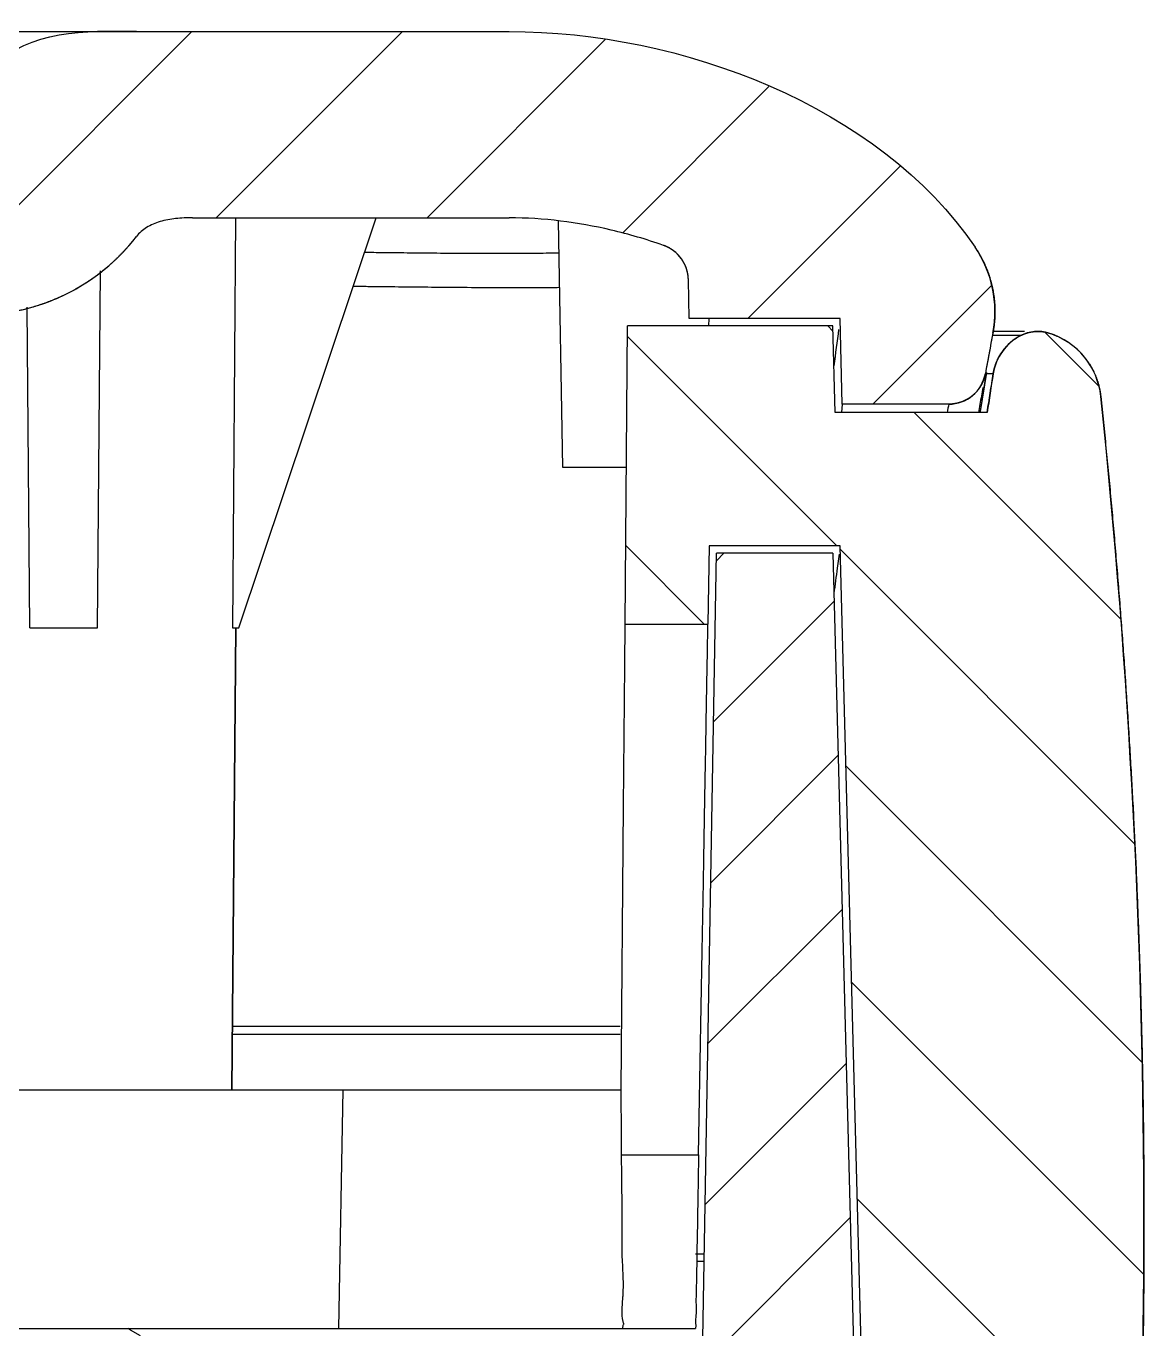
# Model space of a CAD drawing. Header units: millimetres. Extents: x 2741 to 3169, y 1046 to 1343.
# Drawn here: x 2849.39 to 2864.4, y 1128.17 to 1145.65 of the extents above; entities that cross this region are included whole.
import ezdxf

# ---------------------------------------------------------------- set-up
doc = ezdxf.new("R2010")
doc.units = ezdxf.units.MM

msp = doc.modelspace()

# ---------------------------------------------------------------- hatches: boundary and pattern name
at = {"linetype": 'Continuous'}
h = msp.add_hatch(dxfattribs=at)
h.set_pattern_fill('DEFAULT__1', color=2, scale=2, angle=45, style=0, pattern_type=0)
h.set_pattern_definition([(45, (2436.7185, 1033.32), (-1.414214, 1.414214), [])])
edge = h.paths.add_edge_path()
edge.add_line((2768.917, 1131.08), (2770.24, 1131.08))
edge.add_spline(control_points=[(2768.917, 1131.08), (2768.627, 1131.08), (2768.42, 1131.285), (2768.418, 1131.576)], knot_values=[0, 0, 0, 0, 1, 1, 1, 1], weights=[1, 0.806842, 0.806842, 1], degree=3, periodic=0)
edge.add_arc((2712.816, 1131.075), 55.604, 0.5162, 10.8423)
edge.add_spline(control_points=[(2767.427, 1141.534), (2767.349, 1141.94), (2767.433, 1142.345), (2767.666, 1142.687)], knot_values=[0, 0, 0, 0, 1, 1, 1, 1], weights=[1, 0.949086, 0.949086, 1], degree=3, periodic=0)
edge.add_spline(control_points=[(2767.666, 1142.687), (2768.939, 1144.559), (2771.662, 1145.58), (2773.92, 1145.58)], knot_values=[0, 0, 0, 0, 1, 1, 1, 1], degree=3, periodic=0)
edge.add_line((2773.92, 1145.58), (2778.67, 1145.58))
edge.add_spline(control_points=[(2778.67, 1145.58), (2779.661, 1145.58), (2780.308, 1145.508), (2780.648, 1145.265)], knot_values=[0, 0, 0, 0, 1, 1, 1, 1], degree=3, periodic=0)
edge.add_spline(control_points=[(2780.648, 1145.265), (2780.762, 1145.183), (2780.829, 1145.061), (2780.836, 1144.922)], knot_values=[0, 0, 0, 0, 1, 1, 1, 1], weights=[1, 0.933933, 0.933933, 1], degree=3, periodic=0)
edge.add_line((2780.836, 1144.922), (2780.86, 1144.47))
edge.add_spline(control_points=[(2781.06, 1144.28), (2780.947, 1144.28), (2780.866, 1144.358), (2780.86, 1144.47)], knot_values=[0, 0, 0, 0, 1, 1, 1, 1], weights=[1, 0.816916, 0.816916, 1], degree=3, periodic=0)
edge.add_line((2781.06, 1144.28), (2848.74, 1144.28))
edge.add_spline(control_points=[(2848.74, 1144.28), (2848.852, 1144.28), (2848.934, 1144.358), (2848.94, 1144.47)], knot_values=[0, 0, 0, 0, 1, 1, 1, 1], weights=[1, 0.816916, 0.816916, 1], degree=3, periodic=0)
edge.add_line((2848.963, 1144.922), (2848.94, 1144.47))
edge.add_spline(control_points=[(2848.963, 1144.922), (2848.971, 1145.061), (2849.038, 1145.183), (2849.151, 1145.265)], knot_values=[0, 0, 0, 0, 1, 1, 1, 1], weights=[1, 0.933933, 0.933933, 1], degree=3, periodic=0)
edge.add_spline(control_points=[(2849.151, 1145.265), (2849.492, 1145.508), (2850.138, 1145.58), (2851.13, 1145.58)], knot_values=[0, 0, 0, 0, 1, 1, 1, 1], degree=3, periodic=0)
edge.add_line((2851.13, 1145.58), (2855.88, 1145.58))
edge.add_spline(control_points=[(2855.88, 1145.58), (2858.137, 1145.58), (2860.86, 1144.559), (2862.134, 1142.687)], knot_values=[0, 0, 0, 0, 1, 1, 1, 1], degree=3, periodic=0)
edge.add_spline(control_points=[(2862.134, 1142.687), (2862.366, 1142.345), (2862.45, 1141.94), (2862.372, 1141.534)], knot_values=[0, 0, 0, 0, 1, 1, 1, 1], weights=[1, 0.949086, 0.949086, 1], degree=3, periodic=0)
edge.add_arc((2916.825, 1131.102), 55.443, 169.1543, 169.7254)
edge.add_spline(control_points=[(2862.271, 1140.991), (2862.226, 1140.742), (2862.032, 1140.58), (2861.779, 1140.58)], knot_values=[0, 0, 0, 0, 1, 1, 1, 1], weights=[1, 0.845055, 0.845055, 1], degree=3, periodic=0)
edge.add_line((2861.779, 1140.58), (2860.351, 1140.58))
edge.add_line((2860.351, 1140.58), (2860.321, 1141.73))
edge.add_line((2860.321, 1141.73), (2858.294, 1141.73))
edge.add_line((2858.294, 1141.73), (2858.285, 1142.248))
edge.add_spline(control_points=[(2858.285, 1142.248), (2858.281, 1142.464), (2858.155, 1142.639), (2857.951, 1142.711)], knot_values=[0, 0, 0, 0, 1, 1, 1, 1], weights=[1, 0.880689, 0.880689, 1], degree=3, periodic=0)
edge.add_spline(control_points=[(2857.951, 1142.711), (2857.721, 1142.792), (2857.009, 1142.999), (2856.294, 1143.08), (2855.88, 1143.08)], knot_values=[0, 0, 0, 0, 0.332328, 1, 1, 1, 1], degree=3, periodic=0)
edge.add_line((2851.63, 1143.08), (2855.88, 1143.08))
edge.add_spline(control_points=[(2851.63, 1143.08), (2851.553, 1143.08), (2851.4, 1143.075), (2851.188, 1143.036), (2851.037, 1142.97), (2850.937, 1142.897), (2850.895, 1142.854), (2850.877, 1142.83)], knot_values=[0, 0, 0, 0, 0.25, 0.5, 0.75, 0.875, 1, 1, 1, 1], degree=3, periodic=0)
edge.add_spline(control_points=[(2848.74, 1141.78), (2849.592, 1141.78), (2850.356, 1142.156), (2850.877, 1142.83)], knot_values=[0, 0, 0, 0, 1, 1, 1, 1], weights=[1, 0.931685, 0.931685, 1], degree=3, periodic=0)
edge.add_line((2847.543, 1141.78), (2848.74, 1141.78))
edge.add_line((2847.543, 1141.78), (2847.5, 1136.78))
edge.add_line((2846.4, 1136.78), (2847.5, 1136.78))
edge.add_line((2846.352, 1142.28), (2846.4, 1136.78))
edge.add_line((2844.448, 1142.28), (2846.352, 1142.28))
edge.add_line((2844.448, 1142.28), (2844.4, 1136.78))
edge.add_line((2843.3, 1136.78), (2844.4, 1136.78))
edge.add_line((2843.256, 1141.78), (2843.3, 1136.78))
edge.add_line((2786.543, 1141.78), (2843.256, 1141.78))
edge.add_line((2786.543, 1141.78), (2786.5, 1136.78))
edge.add_line((2785.4, 1136.78), (2786.5, 1136.78))
edge.add_line((2785.352, 1142.28), (2785.4, 1136.78))
edge.add_line((2783.448, 1142.28), (2785.352, 1142.28))
edge.add_line((2783.448, 1142.28), (2783.4, 1136.78))
edge.add_line((2782.3, 1136.78), (2783.4, 1136.78))
edge.add_line((2782.256, 1141.78), (2782.3, 1136.78))
edge.add_line((2781.06, 1141.78), (2782.256, 1141.78))
edge.add_spline(control_points=[(2781.06, 1141.78), (2780.208, 1141.78), (2779.443, 1142.156), (2778.922, 1142.83)], knot_values=[0, 0, 0, 0, 1, 1, 1, 1], weights=[1, 0.931685, 0.931685, 1], degree=3, periodic=0)
edge.add_spline(control_points=[(2778.922, 1142.83), (2778.904, 1142.854), (2778.862, 1142.897), (2778.763, 1142.97), (2778.611, 1143.036), (2778.399, 1143.075), (2778.247, 1143.08), (2778.17, 1143.08)], knot_values=[0, 0, 0, 0, 0.125, 0.25, 0.5, 0.75, 1, 1, 1, 1], degree=3, periodic=0)
edge.add_line((2773.92, 1143.08), (2778.17, 1143.08))
edge.add_spline(control_points=[(2773.92, 1143.08), (2773.505, 1143.08), (2772.79, 1142.999), (2772.078, 1142.792), (2771.849, 1142.711)], knot_values=[0, 0, 0, 0, 0.667672, 1, 1, 1, 1], degree=3, periodic=0)
edge.add_spline(control_points=[(2771.849, 1142.711), (2771.645, 1142.639), (2771.518, 1142.464), (2771.515, 1142.248)], knot_values=[0, 0, 0, 0, 1, 1, 1, 1], weights=[1, 0.880689, 0.880689, 1], degree=3, periodic=0)
edge.add_line((2771.515, 1142.248), (2771.34, 1132.23))
edge.add_line((2770.27, 1132.23), (2771.34, 1132.23))
edge.add_line((2770.27, 1132.23), (2770.24, 1131.08))
h = msp.add_hatch(dxfattribs=at)
h.set_pattern_fill('DEFAULT__2', color=2, scale=2, angle=-45, style=0, pattern_type=0)
h.set_pattern_definition([(315, (2439.547, 1033.32), (1.414214, 1.414214), [])])
edge = h.paths.add_edge_path()
edge.add_spline(control_points=[(2767.423, 1140.99), (2767.947, 1137.676), (2768.242, 1134.334), (2768.306, 1130.98)], knot_values=[0, 0, 0, 0, 1, 1, 1, 1], weights=[1, 0.99842, 0.99842, 1], degree=3, periodic=0)
edge.add_line((2768.306, 1130.98), (2770.337, 1130.98))
edge.add_line((2770.337, 1130.98), (2770.367, 1132.13))
edge.add_line((2770.367, 1132.13), (2772.412, 1132.13))
edge.add_line((2772.412, 1132.13), (2772.419, 1131.38))
edge.add_line((2772.419, 1131.38), (2772.391, 1128.18))
edge.add_line((2771.418, 1128.18), (2772.391, 1128.18))
edge.add_line((2771.418, 1128.18), (2771.401, 1129.18))
edge.add_line((2770.248, 1129.18), (2771.401, 1129.18))
edge.add_line((2770.248, 1129.18), (2770.222, 1128.18))
edge.add_line((2768.306, 1128.18), (2770.222, 1128.18))
edge.add_spline(control_points=[(2768.306, 1128.18), (2768.242, 1124.826), (2767.947, 1121.484), (2767.423, 1118.171)], knot_values=[0, 0, 0, 0, 1, 1, 1, 1], weights=[1, 0.99842, 0.99842, 1], degree=3, periodic=0)
edge.add_spline(control_points=[(2767.423, 1118.171), (2767.388, 1117.948), (2767.256, 1117.765), (2767.057, 1117.66)], knot_values=[0, 0, 0, 0, 1, 1, 1, 1], weights=[1, 0.929096, 0.929096, 1], degree=3, periodic=0)
edge.add_spline(control_points=[(2767.057, 1117.66), (2766.937, 1117.598), (2766.803, 1117.586), (2766.675, 1117.626)], knot_values=[0, 0, 0, 0, 1, 1, 1, 1], weights=[1, 0.94907, 0.94907, 1], degree=3, periodic=0)
edge.add_spline(control_points=[(2766.675, 1117.626), (2766.282, 1117.749), (2766.022, 1118.067), (2765.979, 1118.476)], knot_values=[0, 0, 0, 0, 1, 1, 1, 1], weights=[1, 0.890467, 0.890467, 1], degree=3, periodic=0)
edge.add_spline(control_points=[(2765.979, 1118.476), (2765.593, 1122.166), (2765.4, 1125.87), (2765.4, 1129.58)], knot_values=[0, 0, 0, 0, 1, 1, 1, 1], weights=[1, 0.999094, 0.999094, 1], degree=3, periodic=0)
edge.add_spline(control_points=[(2765.4, 1129.58), (2765.4, 1133.29), (2765.593, 1136.995), (2765.979, 1140.684)], knot_values=[0, 0, 0, 0, 1, 1, 1, 1], weights=[1, 0.999094, 0.999094, 1], degree=3, periodic=0)
edge.add_spline(control_points=[(2765.979, 1140.684), (2766.022, 1141.093), (2766.282, 1141.411), (2766.675, 1141.534)], knot_values=[0, 0, 0, 0, 1, 1, 1, 1], weights=[1, 0.890467, 0.890467, 1], degree=3, periodic=0)
edge.add_spline(control_points=[(2766.675, 1141.534), (2766.803, 1141.575), (2766.937, 1141.563), (2767.057, 1141.5)], knot_values=[0, 0, 0, 0, 1, 1, 1, 1], weights=[1, 0.94907, 0.94907, 1], degree=3, periodic=0)
edge.add_spline(control_points=[(2767.057, 1141.5), (2767.256, 1141.395), (2767.388, 1141.212), (2767.423, 1140.99)], knot_values=[0, 0, 0, 0, 1, 1, 1, 1], weights=[1, 0.929096, 0.929096, 1], degree=3, periodic=0)
edge = h.paths.add_edge_path()
edge.add_spline(control_points=[(2862.377, 1118.171), (2862.35, 1118.341), (2862.324, 1118.51), (2862.298, 1118.68)], knot_values=[0, 0, 0, 0, 1, 1, 1, 1], weights=[1, 0.999996, 0.999996, 1], degree=3, periodic=0)
edge.add_line((2862.298, 1118.68), (2861.346, 1118.68))
edge.add_line((2861.346, 1118.68), (2861.332, 1118.18))
edge.add_line((2860.859, 1118.18), (2861.332, 1118.18))
edge.add_line((2860.859, 1118.18), (2860.322, 1138.68))
edge.add_line((2860.322, 1138.68), (2858.565, 1138.68))
edge.add_line((2858.565, 1138.68), (2858.546, 1137.63))
edge.add_line((2857.435, 1137.63), (2858.546, 1137.63))
edge.add_line((2857.435, 1137.63), (2857.47, 1141.63))
edge.add_line((2860.223, 1141.63), (2857.47, 1141.63))
edge.add_line((2860.253, 1140.47), (2860.223, 1141.63))
edge.add_line((2862.296, 1140.47), (2860.253, 1140.47))
edge.add_spline(control_points=[(2862.296, 1140.47), (2862.323, 1140.643), (2862.349, 1140.817), (2862.377, 1140.99)], knot_values=[0, 0, 0, 0, 1, 1, 1, 1], weights=[1, 0.999996, 0.999996, 1], degree=3, periodic=0)
edge.add_spline(control_points=[(2862.377, 1140.99), (2862.412, 1141.212), (2862.543, 1141.395), (2862.743, 1141.5)], knot_values=[0, 0, 0, 0, 1, 1, 1, 1], weights=[1, 0.929096, 0.929096, 1], degree=3, periodic=0)
edge.add_spline(control_points=[(2862.743, 1141.5), (2862.862, 1141.563), (2862.996, 1141.575), (2863.125, 1141.534)], knot_values=[0, 0, 0, 0, 1, 1, 1, 1], weights=[1, 0.94907, 0.94907, 1], degree=3, periodic=0)
edge.add_spline(control_points=[(2863.125, 1141.534), (2863.517, 1141.411), (2863.777, 1141.093), (2863.82, 1140.684)], knot_values=[0, 0, 0, 0, 1, 1, 1, 1], weights=[1, 0.890467, 0.890467, 1], degree=3, periodic=0)
edge.add_spline(control_points=[(2863.82, 1140.684), (2864.206, 1136.995), (2864.4, 1133.29), (2864.4, 1129.58)], knot_values=[0, 0, 0, 0, 1, 1, 1, 1], weights=[1, 0.999094, 0.999094, 1], degree=3, periodic=0)
edge.add_spline(control_points=[(2864.4, 1129.58), (2864.4, 1125.87), (2864.206, 1122.166), (2863.82, 1118.476)], knot_values=[0, 0, 0, 0, 1, 1, 1, 1], weights=[1, 0.999094, 0.999094, 1], degree=3, periodic=0)
edge.add_spline(control_points=[(2863.82, 1118.476), (2863.777, 1118.067), (2863.517, 1117.749), (2863.125, 1117.626)], knot_values=[0, 0, 0, 0, 1, 1, 1, 1], weights=[1, 0.890467, 0.890467, 1], degree=3, periodic=0)
edge.add_spline(control_points=[(2863.125, 1117.626), (2862.996, 1117.586), (2862.862, 1117.598), (2862.743, 1117.66)], knot_values=[0, 0, 0, 0, 1, 1, 1, 1], weights=[1, 0.94907, 0.94907, 1], degree=3, periodic=0)
edge.add_spline(control_points=[(2862.743, 1117.66), (2862.543, 1117.765), (2862.412, 1117.948), (2862.377, 1118.171)], knot_values=[0, 0, 0, 0, 1, 1, 1, 1], weights=[1, 0.929096, 0.929096, 1], degree=3, periodic=0)
h = msp.add_hatch(dxfattribs=at)
h.set_pattern_fill('DEFAULT__3', color=2, scale=1.5, angle=45, style=0, pattern_type=0)
h.set_pattern_definition([(45, (2437.0721, 1032.9664), (-1.06066, 1.06066), [])])
edge = h.paths.add_edge_path()
edge.add_line((2773.92, 1113.58), (2802.373, 1113.58))
edge.add_spline(control_points=[(2773.92, 1113.58), (2771.662, 1113.58), (2768.939, 1114.602), (2767.666, 1116.474)], knot_values=[0, 0, 0, 0, 1, 1, 1, 1], degree=3, periodic=0)
edge.add_spline(control_points=[(2767.666, 1116.474), (2767.433, 1116.815), (2767.349, 1117.22), (2767.427, 1117.626)], knot_values=[0, 0, 0, 0, 1, 1, 1, 1], weights=[1, 0.949086, 0.949086, 1], degree=3, periodic=0)
edge.add_arc((2712.816, 1128.086), 55.604, 349.1577, 359.4838)
edge.add_spline(control_points=[(2768.418, 1127.585), (2768.42, 1127.876), (2768.627, 1128.08), (2768.917, 1128.08)], knot_values=[0, 0, 0, 0, 1, 1, 1, 1], weights=[1, 0.806842, 0.806842, 1], degree=3, periodic=0)
edge.add_line((2768.917, 1128.08), (2770.32, 1128.08))
edge.add_line((2770.32, 1128.08), (2770.346, 1129.08))
edge.add_line((2771.302, 1129.08), (2770.346, 1129.08))
edge.add_line((2771.302, 1129.08), (2771.521, 1116.571))
edge.add_spline(control_points=[(2771.521, 1116.571), (2771.526, 1116.283), (2771.732, 1116.08), (2772.021, 1116.08)], knot_values=[0, 0, 0, 0, 1, 1, 1, 1], weights=[1, 0.808834, 0.808834, 1], degree=3, periodic=0)
edge.add_line((2772.021, 1116.08), (2776.212, 1116.08))
edge.add_line((2776.212, 1116.08), (2776.3, 1121.08))
edge.add_line((2776.3, 1121.08), (2777.4, 1121.08))
edge.add_line((2777.496, 1115.58), (2777.4, 1121.08))
edge.add_line((2777.496, 1115.58), (2779.304, 1115.58))
edge.add_line((2779.304, 1115.58), (2779.4, 1121.08))
edge.add_line((2779.4, 1121.08), (2780.5, 1121.08))
edge.add_line((2780.587, 1116.08), (2780.5, 1121.08))
edge.add_line((2780.587, 1116.08), (2849.212, 1116.08))
edge.add_line((2849.212, 1116.08), (2849.3, 1121.08))
edge.add_line((2849.3, 1121.08), (2850.4, 1121.08))
edge.add_line((2850.496, 1115.58), (2850.4, 1121.08))
edge.add_line((2850.496, 1115.58), (2852.304, 1115.58))
edge.add_line((2852.304, 1115.58), (2852.4, 1121.08))
edge.add_line((2852.4, 1121.08), (2853.5, 1121.08))
edge.add_line((2853.587, 1116.08), (2853.5, 1121.08))
edge.add_line((2853.587, 1116.08), (2857.779, 1116.08))
edge.add_spline(control_points=[(2857.779, 1116.08), (2858.068, 1116.08), (2858.274, 1116.283), (2858.279, 1116.571)], knot_values=[0, 0, 0, 0, 1, 1, 1, 1], weights=[1, 0.808834, 0.808834, 1], degree=3, periodic=0)
edge.add_line((2858.279, 1116.571), (2858.663, 1138.58))
edge.add_line((2860.224, 1138.58), (2858.663, 1138.58))
edge.add_line((2860.224, 1138.58), (2860.761, 1118.08))
edge.add_line((2860.761, 1118.08), (2861.448, 1118.08))
edge.add_line((2861.448, 1118.08), (2861.461, 1118.58))
edge.add_line((2861.779, 1118.58), (2861.461, 1118.58))
edge.add_spline(control_points=[(2861.779, 1118.58), (2862.032, 1118.58), (2862.226, 1118.418), (2862.271, 1118.169)], knot_values=[0, 0, 0, 0, 1, 1, 1, 1], weights=[1, 0.845055, 0.845055, 1], degree=3, periodic=0)
edge.add_arc((2916.825, 1128.059), 55.443, 190.2746, 190.8457)
edge.add_spline(control_points=[(2862.372, 1117.626), (2862.45, 1117.22), (2862.366, 1116.815), (2862.134, 1116.474)], knot_values=[0, 0, 0, 0, 1, 1, 1, 1], weights=[1, 0.949086, 0.949086, 1], degree=3, periodic=0)
edge.add_spline(control_points=[(2862.134, 1116.474), (2860.86, 1114.602), (2858.137, 1113.58), (2855.88, 1113.58)], knot_values=[0, 0, 0, 0, 1, 1, 1, 1], degree=3, periodic=0)
edge.add_line((2827.426, 1113.58), (2855.88, 1113.58))
edge.add_line((2827.4, 1113.88), (2827.426, 1113.58))
edge.add_line((2802.4, 1113.88), (2827.4, 1113.88))
edge.add_line((2802.4, 1113.88), (2802.373, 1113.58))

# ---------------------------------------------------------------- linework, layer by layer
at = {"color": 7, "linetype": 'Continuous'}
for p, q in [((2845.63, 1145.58), (2851.13, 1145.58)), ((2851.13, 1145.58), (2855.88, 1145.58)), ((2851.13, 1145.58), (2855.88, 1145.58)), ((2851.63, 1143.08), (2855.88, 1143.08)), ((2851.63, 1143.08), (2855.88, 1143.08)), ((2852.207, 1143.08), (2852.168, 1137.58)), ((2852.253, 1137.58), (2854.093, 1143.08)), ((2856.598, 1139.73), (2856.54, 1143.039)), ((2850.352, 1137.58), (2850.394, 1142.37)), ((2858.294, 1141.73), (2858.285, 1142.248)), ((2858.294, 1141.73), (2858.285, 1142.248)), ((2849.448, 1137.58), (2849.41, 1141.883)), ((2860.321, 1141.73), (2858.294, 1141.73)), ((2860.321, 1141.73), (2858.294, 1141.73)), ((2858.561, 1141.63), (2858.563, 1141.73)), ((2860.351, 1140.58), (2860.321, 1141.73)), ((2860.351, 1140.58), (2860.321, 1141.73)), ((2857.435, 1137.63), (2857.47, 1141.63)), ((2857.435, 1137.63), (2857.47, 1141.63)), ((2860.223, 1141.63), (2857.47, 1141.63)), ((2860.223, 1141.63), (2857.47, 1141.63)), ((2860.253, 1140.47), (2860.223, 1141.63)), ((2860.253, 1140.47), (2860.223, 1141.63)), ((2862.795, 1141.557), (2862.374, 1141.557)), ((2862.742, 1141.5), (2862.366, 1141.5)), ((2862.205, 1140.485), (2862.288, 1141.004)), ((2862.206, 1140.484), (2862.289, 1141.004)), ((2862.286, 1140.99), (2862.376, 1140.99)), ((2860.351, 1140.58), (2860.338, 1140.47)), ((2861.779, 1140.58), (2860.351, 1140.58)), ((2861.779, 1140.58), (2860.351, 1140.58)), ((2862.183, 1140.49), (2862.179, 1140.47)), ((2862.198, 1140.579), (2862.183, 1140.49)), ((2862.296, 1140.47), (2860.253, 1140.47)), ((2862.296, 1140.47), (2860.253, 1140.47)), ((2857.453, 1139.73), (2856.598, 1139.73)), ((2858.279, 1116.571), (2858.663, 1138.58)), ((2858.279, 1116.571), (2858.663, 1138.58)), ((2858.565, 1138.68), (2858.546, 1137.63)), ((2858.565, 1138.68), (2858.546, 1137.63)), ((2860.322, 1138.68), (2858.565, 1138.68)), ((2860.322, 1138.68), (2858.565, 1138.68)), ((2860.224, 1138.58), (2858.663, 1138.58)), ((2860.224, 1138.58), (2858.663, 1138.58)), ((2860.224, 1138.58), (2860.761, 1118.08)), ((2860.224, 1138.58), (2860.761, 1118.08)), ((2860.307, 1138.569), (2860.282, 1138.38)), ((2860.859, 1118.18), (2860.322, 1138.68)), ((2860.859, 1118.18), (2860.322, 1138.68)), ((2849.448, 1137.58), (2850.352, 1137.58)), ((2852.158, 1131.38), (2852.213, 1137.58)), ((2852.213, 1137.58), (2852.158, 1131.38)), ((2852.168, 1137.58), (2852.253, 1137.58)), ((2857.43, 1137.078), (2857.435, 1137.63)), ((2857.435, 1137.63), (2858.546, 1137.63)), ((2857.435, 1137.63), (2858.546, 1137.63)), ((2858.544, 1137.497), (2858.546, 1137.63)), ((2858.54, 1137.256), (2858.542, 1137.363)), ((2858.542, 1137.363), (2858.544, 1137.497)), ((2858.536, 1137.058), (2858.54, 1137.256)), ((2857.414, 1135.184), (2857.43, 1137.078)), ((2858.523, 1136.312), (2858.536, 1137.058)), ((2858.517, 1135.964), (2858.523, 1136.312)), ((2858.514, 1135.769), (2858.517, 1135.964)), ((2858.506, 1135.297), (2858.514, 1135.769)), ((2858.491, 1134.478), (2858.506, 1135.297)), ((2857.381, 1131.38), (2857.414, 1135.184)), ((2858.486, 1134.173), (2858.491, 1134.478)), ((2858.47, 1133.241), (2858.486, 1134.173)), ((2858.431, 1131.017), (2858.47, 1133.241)), ((2852.165, 1132.13), (2857.368, 1132.13)), ((2857.368, 1132.23), (2852.166, 1132.23)), ((2817.374, 1131.38), (2857.381, 1131.38)), ((2853.594, 1128.18), (2853.65, 1131.38)), ((2857.386, 1130.755), (2857.381, 1131.38)), ((2858.422, 1130.511), (2858.431, 1131.017)), ((2857.388, 1130.511), (2857.386, 1130.755)), ((2857.388, 1130.511), (2858.422, 1130.511)), ((2858.379, 1129.18), (2858.484, 1129.18)), ((2858.484, 1129.08), (2858.397, 1129.08)), ((2771.418, 1128.18), (2858.379, 1128.18)), ((2857.406, 1128.18), (2857.409, 1128.23)), ((2858.384, 1128.222), (2858.379, 1128.18))]:
    msp.add_line(p, q, dxfattribs=at)
msp.add_lwpolyline([(2850.932, 1128.08), (2850.799, 1128.159), (2850.764, 1128.18)], dxfattribs=at)
for centre, radius, start, end in [((2848.74, 1144.48), 2.7, 270, 322.3301), ((2857.785, 1142.239), 0.5, 1, 70.6233), ((2860.864, 1141.823), 1.535, 349.1543, 34.2291), ((2967.252, 1127.301), 107.9, 172.3938, 172.65435), ((2916.825, 1131.102), 55.443, 169.1543, 169.7254), ((2916.813, 1131.104), 55.431, 169.1543, 169.4399), ((2862.975, 1141.057), 0.5, 72.5971, 117.6792), ((2862.826, 1140.58), 1, 5.9748, 72.5971), ((2863.068, 1140.88), 0.7, 117.6792, 171.0095), ((2916.836, 1131.1), 55.454, 169.4399, 169.7254), ((2861.779, 1141.08), 0.5, 270, 349.7254), ((2934.49, 1129.58), 73.011, 171.00952, 171.42196), ((2918.118, 1130.88), 56.755, 169.9298, 170.1603), ((2757.724, 1129.58), 106.676, 354.02516, 5.97484), ((2908.858, 1131.597), 47.928, 169.1974, 169.3313), ((2960.73, 1125.177), 101.312, 172.51185, 172.70398)]:
    msp.add_arc(centre, radius, start, end, dxfattribs=at)
for points, start_tangent, end_tangent in [([(2849.151, 1145.265), (2851.13, 1145.58)], (0.813578, 0.581456), (1, 0)), ([(2849.151, 1145.265), (2851.13, 1145.58)], (0.813578, 0.581456), (1, 0)), ([(2855.88, 1145.58), (2862.134, 1142.687)], (1, 0), (0.562503, -0.826795)), ([(2855.88, 1145.58), (2862.134, 1142.687)], (1, 0), (0.562503, -0.826795)), ([(2851.63, 1143.08), (2851.403, 1143.07), (2851.193, 1143.029), (2851.013, 1142.95), (2850.939, 1142.895), (2850.877, 1142.83)], (-1, 0), (-0.611111, -0.791545)), ([(2851.63, 1143.08), (2851.403, 1143.07), (2851.193, 1143.029), (2851.013, 1142.95), (2850.939, 1142.895), (2850.877, 1142.83)], (-1, 0), (-0.611111, -0.791545)), ([(2857.951, 1142.711), (2857.248, 1142.916), (2855.88, 1143.08)], (-0.943358, 0.331777), (-1, 0)), ([(2857.951, 1142.711), (2857.248, 1142.916), (2855.88, 1143.08)], (-0.943358, 0.331777), (-1, 0)), ([(2848.74, 1141.78), (2848.777, 1141.78), (2848.815, 1141.781), (2848.852, 1141.783), (2848.89, 1141.784), (2848.927, 1141.787), (2848.965, 1141.79), (2849.003, 1141.793), (2849.041, 1141.797), (2849.078, 1141.802), (2849.116, 1141.807), (2849.154, 1141.812), (2849.192, 1141.818), (2849.23, 1141.825), (2849.268, 1141.832), (2849.305, 1141.84), (2849.343, 1141.848), (2849.381, 1141.857), (2849.418, 1141.867), (2849.456, 1141.877), (2849.493, 1141.887), (2849.531, 1141.899), (2849.568, 1141.91), (2849.605, 1141.923), (2849.642, 1141.935), (2849.679, 1141.949), (2849.715, 1141.963), (2849.752, 1141.977), (2849.788, 1141.992), (2849.824, 1142.007), (2849.86, 1142.023), (2849.895, 1142.04), (2849.931, 1142.057), (2849.966, 1142.074), (2850, 1142.093), (2850.035, 1142.111), (2850.069, 1142.13), (2850.103, 1142.15), (2850.137, 1142.17), (2850.17, 1142.19), (2850.203, 1142.211), (2850.236, 1142.232), (2850.268, 1142.254), (2850.3, 1142.277), (2850.332, 1142.299), (2850.363, 1142.323), (2850.394, 1142.346), (2850.424, 1142.37), (2850.454, 1142.394), (2850.484, 1142.419), (2850.513, 1142.444), (2850.542, 1142.47), (2850.571, 1142.496), (2850.599, 1142.522), (2850.626, 1142.548), (2850.653, 1142.575), (2850.68, 1142.603), (2850.706, 1142.63), (2850.732, 1142.658), (2850.757, 1142.686), (2850.782, 1142.714), (2850.807, 1142.743), (2850.831, 1142.772), (2850.854, 1142.801), (2850.877, 1142.83)], (1, 0), (0.611111, 0.791545)), ([(2853.939, 1142.619), (2854.187, 1142.616), (2854.559, 1142.612), (2854.959, 1142.608), (2855.382, 1142.605), (2855.797, 1142.605), (2856.173, 1142.606), (2856.495, 1142.609), (2856.548, 1142.609)], (0.999895, -0.014521), (0.999924, 0.012365)), ([(2858.285, 1142.248), (2858.285, 1142.257), (2858.284, 1142.266), (2858.284, 1142.275), (2858.283, 1142.284), (2858.282, 1142.293), (2858.281, 1142.302), (2858.28, 1142.311), (2858.278, 1142.321), (2858.277, 1142.33), (2858.275, 1142.339), (2858.273, 1142.348), (2858.271, 1142.357), (2858.268, 1142.366), (2858.266, 1142.376), (2858.263, 1142.385), (2858.26, 1142.394), (2858.257, 1142.403), (2858.254, 1142.412), (2858.251, 1142.421), (2858.247, 1142.43), (2858.243, 1142.439), (2858.239, 1142.448), (2858.235, 1142.457), (2858.231, 1142.465), (2858.226, 1142.474), (2858.222, 1142.482), (2858.217, 1142.491), (2858.212, 1142.499), (2858.207, 1142.508), (2858.201, 1142.516), (2858.196, 1142.524), (2858.19, 1142.532), (2858.185, 1142.54), (2858.179, 1142.548), (2858.172, 1142.555), (2858.166, 1142.563), (2858.16, 1142.57), (2858.153, 1142.577), (2858.147, 1142.585), (2858.14, 1142.592), (2858.133, 1142.598), (2858.126, 1142.605), (2858.119, 1142.612), (2858.111, 1142.618), (2858.104, 1142.624), (2858.097, 1142.63), (2858.089, 1142.636), (2858.081, 1142.642), (2858.074, 1142.648), (2858.066, 1142.653), (2858.058, 1142.658), (2858.05, 1142.663), (2858.042, 1142.668), (2858.034, 1142.673), (2858.026, 1142.678), (2858.017, 1142.682), (2858.009, 1142.686), (2858.001, 1142.69), (2857.993, 1142.694), (2857.984, 1142.698), (2857.976, 1142.701), (2857.968, 1142.705), (2857.959, 1142.708), (2857.951, 1142.711)], (-0.017452, 0.999848), (-0.943358, 0.331777)), ([(2862.134, 1142.687), (2862.144, 1142.672), (2862.154, 1142.656), (2862.164, 1142.641), (2862.174, 1142.625), (2862.183, 1142.609), (2862.193, 1142.593), (2862.202, 1142.577), (2862.211, 1142.56), (2862.22, 1142.544), (2862.229, 1142.527), (2862.237, 1142.51), (2862.246, 1142.494), (2862.254, 1142.477), (2862.262, 1142.459), (2862.269, 1142.442), (2862.277, 1142.425), (2862.284, 1142.407), (2862.291, 1142.39), (2862.298, 1142.372), (2862.305, 1142.354), (2862.311, 1142.336), (2862.318, 1142.318), (2862.324, 1142.3), (2862.33, 1142.282), (2862.335, 1142.264), (2862.34, 1142.246), (2862.346, 1142.227), (2862.351, 1142.209), (2862.355, 1142.19), (2862.36, 1142.172), (2862.364, 1142.153), (2862.368, 1142.134), (2862.372, 1142.116), (2862.375, 1142.097), (2862.378, 1142.078), (2862.381, 1142.059), (2862.384, 1142.04), (2862.387, 1142.021), (2862.389, 1142.002), (2862.391, 1141.983), (2862.393, 1141.964), (2862.395, 1141.945), (2862.396, 1141.926), (2862.397, 1141.907), (2862.398, 1141.889), (2862.399, 1141.87), (2862.399, 1141.851), (2862.4, 1141.832), (2862.4, 1141.813), (2862.399, 1141.794), (2862.399, 1141.775), (2862.398, 1141.756), (2862.397, 1141.737), (2862.396, 1141.719), (2862.395, 1141.7), (2862.393, 1141.681), (2862.391, 1141.663), (2862.389, 1141.644), (2862.387, 1141.626), (2862.384, 1141.607), (2862.382, 1141.589), (2862.379, 1141.571), (2862.376, 1141.552), (2862.372, 1141.534)], (0.562503, -0.826795), (-0.188166, -0.982137)), ([(2853.787, 1142.164), (2853.983, 1142.161), (2854.345, 1142.157), (2854.734, 1142.153), (2855.151, 1142.149), (2855.594, 1142.147), (2856.028, 1142.146), (2856.42, 1142.147), (2856.556, 1142.148)], (0.999891, -0.014761), (0.999975, 0.007132)), ([(2862.743, 1141.5), (2862.748, 1141.503), (2862.754, 1141.506), (2862.759, 1141.508), (2862.765, 1141.511), (2862.77, 1141.513), (2862.776, 1141.516), (2862.781, 1141.518), (2862.787, 1141.52), (2862.792, 1141.523), (2862.798, 1141.525), (2862.804, 1141.527), (2862.81, 1141.529), (2862.815, 1141.531), (2862.821, 1141.533), (2862.827, 1141.535), (2862.833, 1141.537), (2862.839, 1141.538), (2862.845, 1141.54), (2862.851, 1141.542), (2862.857, 1141.543), (2862.863, 1141.545), (2862.869, 1141.546), (2862.875, 1141.547), (2862.881, 1141.548), (2862.887, 1141.55), (2862.893, 1141.551), (2862.9, 1141.552), (2862.906, 1141.552), (2862.912, 1141.553), (2862.918, 1141.554), (2862.924, 1141.555), (2862.93, 1141.555), (2862.937, 1141.556), (2862.943, 1141.556), (2862.949, 1141.557), (2862.955, 1141.557), (2862.961, 1141.557), (2862.968, 1141.557), (2862.974, 1141.557), (2862.98, 1141.557), (2862.986, 1141.557), (2862.993, 1141.557), (2862.999, 1141.557), (2863.005, 1141.556), (2863.011, 1141.556), (2863.017, 1141.556), (2863.023, 1141.555), (2863.03, 1141.554), (2863.036, 1141.554), (2863.042, 1141.553), (2863.048, 1141.552), (2863.054, 1141.551), (2863.06, 1141.55), (2863.066, 1141.549), (2863.072, 1141.548), (2863.078, 1141.547), (2863.084, 1141.545), (2863.09, 1141.544), (2863.096, 1141.543), (2863.102, 1141.541), (2863.107, 1141.54), (2863.113, 1141.538), (2863.119, 1141.536), (2863.125, 1141.534)], (0.885563, 0.46452), (0.954225, -0.29909)), ([(2863.125, 1141.534), (2863.141, 1141.529), (2863.157, 1141.524), (2863.174, 1141.518), (2863.19, 1141.511), (2863.206, 1141.505), (2863.223, 1141.498), (2863.239, 1141.491), (2863.255, 1141.483), (2863.271, 1141.476), (2863.287, 1141.467), (2863.303, 1141.459), (2863.319, 1141.45), (2863.334, 1141.441), (2863.35, 1141.432), (2863.365, 1141.422), (2863.38, 1141.412), (2863.396, 1141.402), (2863.411, 1141.391), (2863.425, 1141.38), (2863.44, 1141.369), (2863.455, 1141.358), (2863.469, 1141.346), (2863.483, 1141.334), (2863.497, 1141.322), (2863.511, 1141.309), (2863.524, 1141.296), (2863.537, 1141.283), (2863.55, 1141.269), (2863.563, 1141.256), (2863.575, 1141.242), (2863.588, 1141.228), (2863.6, 1141.213), (2863.611, 1141.199), (2863.623, 1141.184), (2863.634, 1141.169), (2863.645, 1141.154), (2863.655, 1141.138), (2863.666, 1141.123), (2863.676, 1141.107), (2863.685, 1141.091), (2863.695, 1141.075), (2863.704, 1141.059), (2863.712, 1141.043), (2863.721, 1141.026), (2863.729, 1141.01), (2863.737, 1140.993), (2863.744, 1140.976), (2863.751, 1140.959), (2863.758, 1140.942), (2863.764, 1140.925), (2863.77, 1140.908), (2863.776, 1140.891), (2863.782, 1140.874), (2863.787, 1140.857), (2863.792, 1140.839), (2863.796, 1140.822), (2863.8, 1140.805), (2863.804, 1140.787), (2863.807, 1140.77), (2863.811, 1140.753), (2863.813, 1140.736), (2863.816, 1140.719), (2863.818, 1140.701), (2863.82, 1140.684)], (0.954225, -0.29909), (0.104092, -0.994568)), ([(2862.377, 1140.99), (2862.378, 1140.999), (2862.38, 1141.009), (2862.382, 1141.019), (2862.384, 1141.028), (2862.386, 1141.038), (2862.388, 1141.048), (2862.391, 1141.058), (2862.394, 1141.067), (2862.396, 1141.077), (2862.399, 1141.087), (2862.402, 1141.096), (2862.405, 1141.106), (2862.409, 1141.115), (2862.412, 1141.125), (2862.416, 1141.135), (2862.42, 1141.144), (2862.424, 1141.153), (2862.428, 1141.163), (2862.432, 1141.172), (2862.436, 1141.182), (2862.441, 1141.191), (2862.445, 1141.2), (2862.45, 1141.209), (2862.455, 1141.218), (2862.46, 1141.227), (2862.465, 1141.236), (2862.471, 1141.245), (2862.476, 1141.254), (2862.482, 1141.263), (2862.487, 1141.271), (2862.493, 1141.28), (2862.499, 1141.288), (2862.505, 1141.297), (2862.512, 1141.305), (2862.518, 1141.313), (2862.524, 1141.321), (2862.531, 1141.329), (2862.538, 1141.337), (2862.545, 1141.345), (2862.551, 1141.353), (2862.559, 1141.36), (2862.566, 1141.368), (2862.573, 1141.375), (2862.58, 1141.382), (2862.588, 1141.389), (2862.595, 1141.396), (2862.603, 1141.403), (2862.61, 1141.41), (2862.618, 1141.417), (2862.626, 1141.423), (2862.634, 1141.429), (2862.642, 1141.436), (2862.65, 1141.442), (2862.658, 1141.448), (2862.666, 1141.454), (2862.675, 1141.459), (2862.683, 1141.465), (2862.692, 1141.47), (2862.7, 1141.476), (2862.708, 1141.481), (2862.717, 1141.486), (2862.726, 1141.491), (2862.734, 1141.495), (2862.743, 1141.5)], (0.15627, 0.987714), (0.885563, 0.46452)), ([(2862.271, 1140.991), (2862.269, 1140.981), (2862.268, 1140.976), (2862.267, 1140.971), (2862.266, 1140.966), (2862.265, 1140.961), (2862.263, 1140.956), (2862.262, 1140.951), (2862.261, 1140.946), (2862.259, 1140.941), (2862.258, 1140.936), (2862.256, 1140.931), (2862.255, 1140.927), (2862.253, 1140.922), (2862.251, 1140.917), (2862.25, 1140.912), (2862.248, 1140.907), (2862.246, 1140.902), (2862.244, 1140.897), (2862.242, 1140.892), (2862.24, 1140.887), (2862.238, 1140.882), (2862.236, 1140.877), (2862.234, 1140.872), (2862.231, 1140.867), (2862.229, 1140.862), (2862.227, 1140.857), (2862.224, 1140.853), (2862.222, 1140.848), (2862.219, 1140.843), (2862.217, 1140.838), (2862.214, 1140.833), (2862.211, 1140.829), (2862.208, 1140.824), (2862.205, 1140.819), (2862.203, 1140.814), (2862.2, 1140.81), (2862.197, 1140.805), (2862.193, 1140.801), (2862.19, 1140.796), (2862.187, 1140.791), (2862.184, 1140.787), (2862.181, 1140.782), (2862.177, 1140.778), (2862.174, 1140.773), (2862.17, 1140.769), (2862.167, 1140.765), (2862.163, 1140.76), (2862.16, 1140.756), (2862.156, 1140.752), (2862.152, 1140.748), (2862.149, 1140.743), (2862.145, 1140.739), (2862.141, 1140.735), (2862.137, 1140.731), (2862.133, 1140.727), (2862.129, 1140.723), (2862.125, 1140.719), (2862.121, 1140.715), (2862.117, 1140.711), (2862.112, 1140.708), (2862.108, 1140.704), (2862.104, 1140.7), (2862.1, 1140.696), (2862.095, 1140.693), (2862.091, 1140.689), (2862.086, 1140.686), (2862.082, 1140.682), (2862.077, 1140.679), (2862.073, 1140.676), (2862.068, 1140.672), (2862.063, 1140.669), (2862.059, 1140.666), (2862.054, 1140.663), (2862.049, 1140.66), (2862.045, 1140.657), (2862.04, 1140.654), (2862.035, 1140.651), (2862.03, 1140.648), (2862.025, 1140.645), (2862.02, 1140.642), (2862.015, 1140.64), (2862.01, 1140.637), (2862.006, 1140.634), (2862.001, 1140.632), (2861.995, 1140.63), (2861.99, 1140.627), (2861.985, 1140.625), (2861.98, 1140.623), (2861.975, 1140.62), (2861.97, 1140.618), (2861.965, 1140.616), (2861.96, 1140.614), (2861.955, 1140.612), (2861.95, 1140.61), (2861.944, 1140.608), (2861.939, 1140.607), (2861.934, 1140.605), (2861.929, 1140.603), (2861.924, 1140.602), (2861.918, 1140.6), (2861.913, 1140.599), (2861.908, 1140.597), (2861.903, 1140.596), (2861.898, 1140.594), (2861.892, 1140.593), (2861.887, 1140.592), (2861.882, 1140.591), (2861.877, 1140.59), (2861.871, 1140.589), (2861.866, 1140.588), (2861.861, 1140.587), (2861.856, 1140.586), (2861.851, 1140.585), (2861.845, 1140.585), (2861.84, 1140.584), (2861.835, 1140.583), (2861.83, 1140.583), (2861.825, 1140.582), (2861.82, 1140.582), (2861.814, 1140.581), (2861.809, 1140.581), (2861.804, 1140.581), (2861.799, 1140.581), (2861.794, 1140.58), (2861.789, 1140.58), (2861.779, 1140.58)], (-0.178366, -0.983964), (-1, 0)), ([(2862.296, 1140.47), (2862.336, 1140.73), (2862.377, 1140.99)], (0.149156, 0.988814), (0.15627, 0.987714)), ([(2863.82, 1140.684), (2863.856, 1140.339), (2863.89, 1139.993), (2863.924, 1139.647), (2863.956, 1139.301), (2863.987, 1138.955), (2864.017, 1138.608), (2864.046, 1138.262), (2864.074, 1137.915), (2864.1, 1137.569), (2864.126, 1137.222), (2864.15, 1136.875), (2864.173, 1136.528), (2864.195, 1136.181), (2864.216, 1135.834), (2864.236, 1135.487), (2864.255, 1135.14), (2864.272, 1134.793), (2864.289, 1134.445), (2864.304, 1134.098), (2864.318, 1133.75), (2864.331, 1133.403), (2864.343, 1133.056), (2864.354, 1132.708), (2864.363, 1132.36), (2864.372, 1132.013), (2864.379, 1131.665), (2864.386, 1131.318), (2864.391, 1130.97), (2864.395, 1130.623), (2864.397, 1130.275), (2864.399, 1129.928), (2864.4, 1129.58)], (0.104092, -0.994568), (0, -1)), ([(2857.409, 1128.631), (2857.401, 1129.08), (2857.395, 1129.746), (2857.388, 1130.511)], (0.066534, 0.997784), (-0.008716, 0.999962)), ([(2858.422, 1130.511), (2858.412, 1129.945), (2858.404, 1129.48), (2858.397, 1129.099), (2858.392, 1128.785), (2858.389, 1128.701)], (-0.017488, -0.999847), (-0.026224, -0.999656)), ([(2864.4, 1129.58), (2864.399, 1129.233), (2864.397, 1128.885), (2864.395, 1128.538), (2864.391, 1128.19), (2864.386, 1127.843), (2864.379, 1127.495), (2864.372, 1127.147), (2864.363, 1126.8), (2864.354, 1126.452), (2864.343, 1126.105), (2864.331, 1125.757), (2864.318, 1125.41), (2864.304, 1125.063), (2864.289, 1124.715), (2864.272, 1124.368), (2864.255, 1124.021), (2864.236, 1123.673), (2864.216, 1123.326), (2864.195, 1122.979), (2864.173, 1122.632), (2864.15, 1122.285), (2864.126, 1121.938), (2864.1, 1121.592), (2864.074, 1121.245), (2864.046, 1120.899), (2864.017, 1120.552), (2863.987, 1120.206), (2863.956, 1119.86), (2863.924, 1119.514), (2863.89, 1119.168), (2863.856, 1118.822), (2863.82, 1118.476)], (0, -1), (-0.104092, -0.994568)), ([(2857.42, 1128.233), (2857.409, 1128.276), (2857.405, 1128.577), (2857.409, 1128.631)], (-0.217953, 0.975959), (0.066534, 0.997784)), ([(2858.389, 1128.701), (2858.387, 1128.527), (2858.385, 1128.334), (2858.383, 1128.222)], (-0.026224, -0.999656), (0.159083, -0.987265))]:
    msp.add_spline(points, degree=3, dxfattribs=dict(at, start_tangent=start_tangent, end_tangent=end_tangent))

doc.saveas('drawing.dxf')
